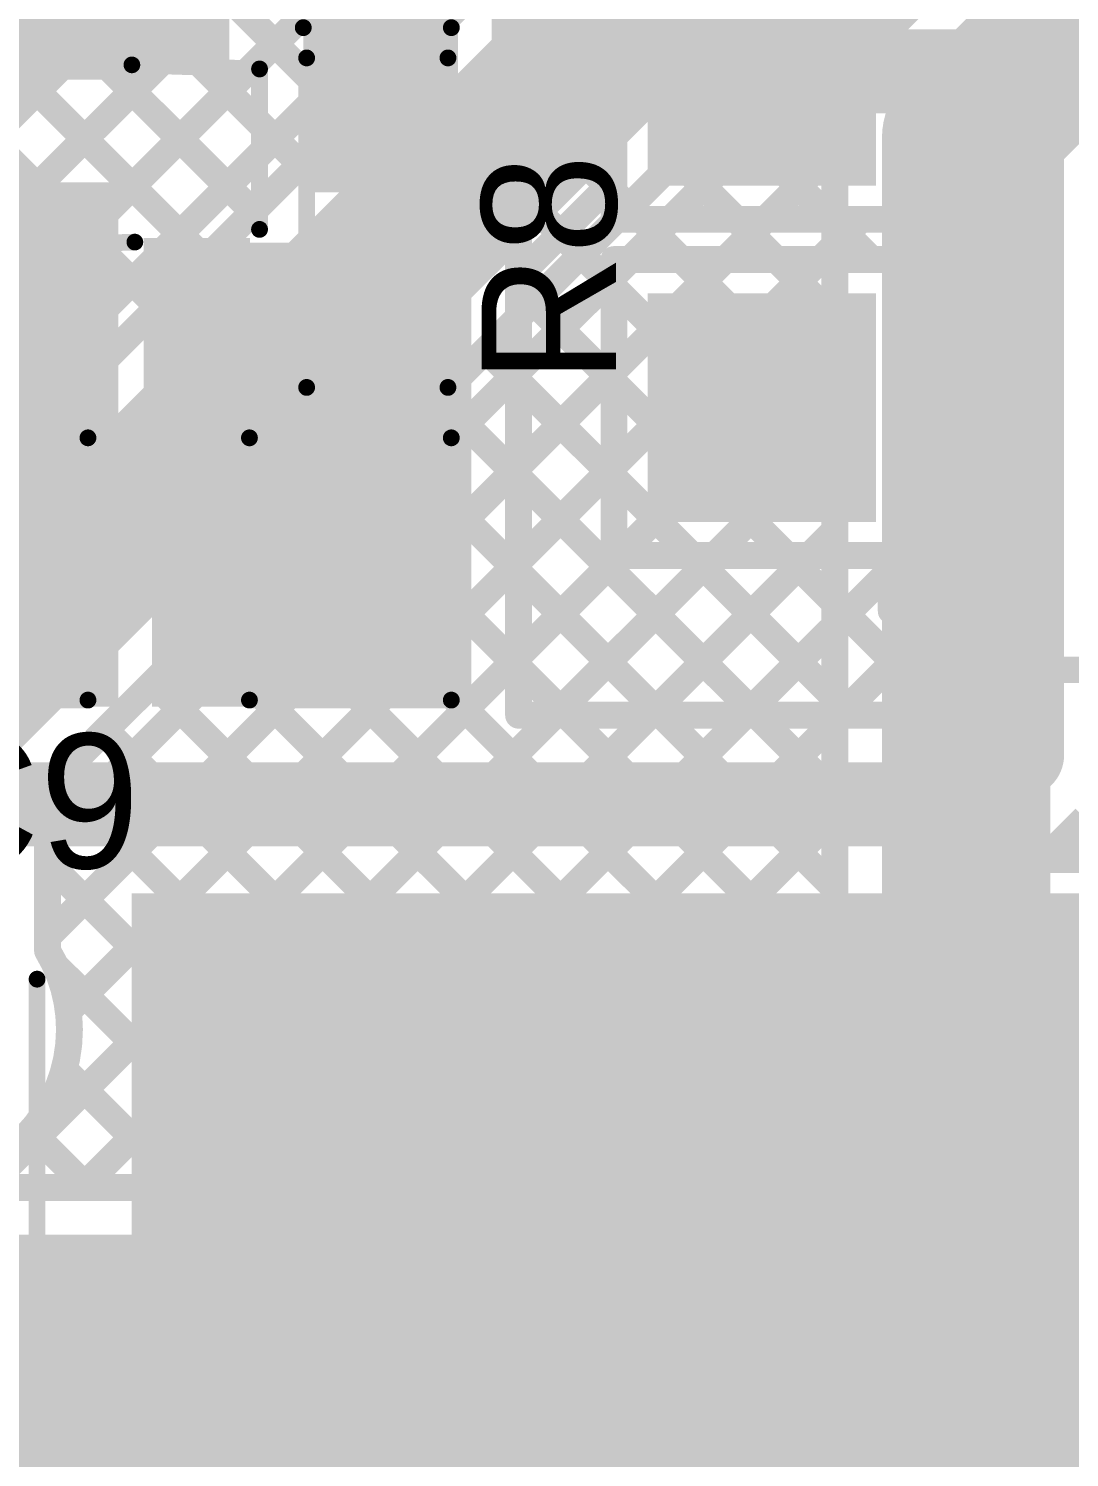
# Model space of a CAD drawing. Header units: millimetres. Extents: x 0.84 to 4.46, y 0.99 to 2.92.
# Drawn here: x 1.9774 to 2.2867, y 1.2907 to 1.7157 of the extents above; entities that cross this region are included whole.
import ezdxf

# ---------------------------------------------------------------- set-up
doc = ezdxf.new("R2010")
doc.units = ezdxf.units.MM
doc.header["$MEASUREMENT"] = 0
for name, color, linetype in [('BottomLayer', 5, 'Continuous'), ('TopLayer', 1, 'Continuous'), ('TopOverlay', 2, 'Continuous'), ('TopPaste', 8, 'Continuous'), ('TopSolder', 216, 'Continuous')]:
    doc.layers.add(name, color=color, linetype=linetype)

# ---------------------------------------------------------------- blocks, each defined once
blk = doc.blocks.new('S______B______10')
at = {"layer": 'TopLayer'}
for points in [[(-0.015, -0.0175), (-0.015, 0.0175), (-0.045, -0.0175), (-0.045, 0.0175)], [(0.045, -0.0175), (0.045, 0.0175), (0.015, -0.0175), (0.015, 0.0175)]]:
    blk.add_solid(points, dxfattribs=at)
at = {"layer": 'TopOverlay', "const_width": 0.005}
for points in [[(-0.05, 0.022), (-0.05, -0.022)], [(-0.05, 0.022), (0.05, 0.022)], [(0.05, 0.022), (0.05, -0.022)], [(-0.05, -0.022), (0.05, -0.022)]]:
    blk.add_lwpolyline(points, dxfattribs=at)
at = {"layer": 'TopOverlay', "const_width": 0.0025}
for points in [[(-0.05125, 0.022, 1), (-0.04875, 0.022, 1)], [(-0.05125, 0.022, 1), (-0.04875, 0.022, 1)], [(0.04875, 0.022, 1), (0.05125, 0.022, 1)], [(0.04875, 0.022, 1), (0.05125, 0.022, 1)], [(-0.05125, -0.022, 1), (-0.04875, -0.022, 1)], [(-0.05125, -0.022, 1), (-0.04875, -0.022, 1)], [(0.04875, -0.022, 1), (0.05125, -0.022, 1)], [(0.04875, -0.022, 1), (0.05125, -0.022, 1)]]:
    blk.add_lwpolyline(points, format="xyb", close=True, dxfattribs=at)
at = {"layer": 'TopPaste'}
for points in [[(-0.015, -0.0175), (-0.015, 0.0175), (-0.045, -0.0175), (-0.045, 0.0175)], [(0.045, -0.0175), (0.045, 0.0175), (0.015, -0.0175), (0.015, 0.0175)]]:
    blk.add_solid(points, dxfattribs=at)
at = {"layer": 'TopSolder'}
for points in [[(-0.011, -0.0215), (-0.011, 0.0215), (-0.049, -0.0215), (-0.049, 0.0215)], [(0.049, -0.0215), (0.049, 0.0215), (0.011, -0.0215), (0.011, 0.0215)]]:
    blk.add_solid(points, dxfattribs=at)
blk = doc.blocks.new('4N25_35M_12')
at = {"layer": 'TopLayer'}
for points in [[(-0.20728, 0.13002), (-0.20728, 0.06998), (-0.14744, 0.13002), (-0.14744, 0.06998)], [(0.14744, 0.13002), (0.14744, 0.06998), (0.20728, 0.13002), (0.20728, 0.06998)], [(-0.20728, 0.03002), (-0.20728, -0.03002), (-0.14744, 0.03002), (-0.14744, -0.03002)], [(0.14744, 0.03002), (0.14744, -0.03002), (0.20728, 0.03002), (0.20728, -0.03002)], [(-0.20728, -0.06998), (-0.20728, -0.13002), (-0.14744, -0.06998), (-0.14744, -0.13002)], [(0.14744, -0.06998), (0.14744, -0.13002), (0.20728, -0.06998), (0.20728, -0.13002)]]:
    blk.add_solid(points, dxfattribs=at)
at = {"layer": 'TopOverlay'}
for points, const_width in [([(-0.13936, 0.16064), (-0.12201, 0.17799)], 0.00701), ([(-0.12201, 0.17799), (0.122, 0.17799)], 0.00787), ([(0.12201, 0.17799), (0.13936, 0.16064)], 0.00701), ([(-0.13936, 0.145), (-0.13936, 0.16064)], 0.00701), ([(0.13936, 0.145), (0.13936, 0.16064)], 0.00701), ([(-0.13936, -0.16064), (-0.13936, -0.145)], 0.00701), ([(0.13936, -0.16064), (0.13936, -0.145)], 0.00701), ([(-0.13936, -0.16064), (-0.12201, -0.17799)], 0.00701), ([(0.12201, -0.17799), (0.13936, -0.16064)], 0.00701), ([(-0.12201, -0.17799), (0.122, -0.17799)], 0.00787)]:
    blk.add_lwpolyline(points, dxfattribs=dict(at, const_width=const_width))
for points, const_width in [([(-0.12398, 0.17799, 1), (-0.12004, 0.17799, 1)], 0.00394), ([(-0.12376, 0.17799, 1), (-0.12026, 0.17799, 1)], 0.0035), ([(0.12003, 0.17799, 1), (0.12397, 0.17799, 1)], 0.00394), ([(0.12026, 0.17799, 1), (0.12376, 0.17799, 1)], 0.0035), ([(-0.166, 0.155, 1), (-0.174, 0.155, 1)], 0.01969), ([(-0.17892, 0.155, 1), (-0.16908, 0.155, 1)], 0.00984), ([(-0.17092, 0.155, 1), (-0.16108, 0.155, 1)], 0.00984), ([(-0.14111, 0.16064, 1), (-0.13761, 0.16064, 1)], 0.0035), ([(-0.14111, 0.16064, 1), (-0.13761, 0.16064, 1)], 0.0035), ([(0.13761, 0.16064, 1), (0.14111, 0.16064, 1)], 0.0035), ([(0.13761, 0.16064, 1), (0.14111, 0.16064, 1)], 0.0035), ([(-0.14111, 0.145, 1), (-0.13761, 0.145, 1)], 0.0035), ([(0.13761, 0.145, 1), (0.14111, 0.145, 1)], 0.0035), ([(-0.14111, -0.145, 1), (-0.13761, -0.145, 1)], 0.0035), ([(0.13761, -0.145, 1), (0.14111, -0.145, 1)], 0.0035), ([(-0.14111, -0.16064, 1), (-0.13761, -0.16064, 1)], 0.0035), ([(-0.14111, -0.16064, 1), (-0.13761, -0.16064, 1)], 0.0035), ([(0.13761, -0.16064, 1), (0.14111, -0.16064, 1)], 0.0035), ([(0.13761, -0.16064, 1), (0.14111, -0.16064, 1)], 0.0035), ([(-0.12398, -0.17799, 1), (-0.12004, -0.17799, 1)], 0.00394), ([(0.12003, -0.17799, 1), (0.12397, -0.17799, 1)], 0.00394), ([(-0.12376, -0.17799, 1), (-0.12026, -0.17799, 1)], 0.0035), ([(0.12026, -0.17799, 1), (0.12376, -0.17799, 1)], 0.0035)]:
    blk.add_lwpolyline(points, format="xyb", close=True, dxfattribs=dict(at, const_width=const_width))
at = {"layer": 'TopPaste'}
for points in [[(-0.20728, 0.13002), (-0.20728, 0.06998), (-0.14744, 0.13002), (-0.14744, 0.06998)], [(0.14744, 0.13002), (0.14744, 0.06998), (0.20728, 0.13002), (0.20728, 0.06998)], [(-0.20728, 0.03002), (-0.20728, -0.03002), (-0.14744, 0.03002), (-0.14744, -0.03002)], [(0.14744, 0.03002), (0.14744, -0.03002), (0.20728, 0.03002), (0.20728, -0.03002)], [(-0.20728, -0.06998), (-0.20728, -0.13002), (-0.14744, -0.06998), (-0.14744, -0.13002)], [(0.14744, -0.06998), (0.14744, -0.13002), (0.20728, -0.06998), (0.20728, -0.13002)]]:
    blk.add_solid(points, dxfattribs=at)
at = {"layer": 'TopSolder'}
for points in [[(-0.21128, 0.13402), (-0.21128, 0.06598), (-0.14344, 0.13402), (-0.14344, 0.06598)], [(0.14344, 0.13402), (0.14344, 0.06598), (0.21128, 0.13402), (0.21128, 0.06598)], [(-0.21128, 0.03402), (-0.21128, -0.03402), (-0.14344, 0.03402), (-0.14344, -0.03402)], [(0.14344, 0.03402), (0.14344, -0.03402), (0.21128, 0.03402), (0.21128, -0.03402)], [(-0.21128, -0.06598), (-0.21128, -0.13402), (-0.14344, -0.06598), (-0.14344, -0.13402)], [(0.14344, -0.06598), (0.14344, -0.13402), (0.21128, -0.06598), (0.21128, -0.13402)]]:
    blk.add_solid(points, dxfattribs=at)
blk = doc.blocks.new('SOT23_3_13')
at = {"layer": 'TopLayer'}
for points in [[(-0.06768, 0.02559), (-0.02556, 0.02559), (-0.06768, 0.04921), (-0.02556, 0.04921)], [(0.02956, -0.01181), (0.07169, -0.01181), (0.02956, 0.01181), (0.07169, 0.01181)], [(-0.06768, -0.04921), (-0.02556, -0.04921), (-0.06768, -0.02559), (-0.02556, -0.02559)]]:
    blk.add_solid(points, dxfattribs=at)
at = {"layer": 'TopOverlay'}
for points, const_width in [([(-0.03084, 0.06, 1), (-0.03716, 0.06, 1)], 0.005), ([(-0.03841, 0.06, 1), (-0.03591, 0.06, 1)], 0.0025), ([(-0.03209, 0.06, 1), (-0.02959, 0.06, 1)], 0.0025), ([(-0.02025, 0.056, 1), (-0.01775, 0.056, 1)], 0.0025), ([(0.02746, 0.056, 1), (0.02996, 0.056, 1)], 0.0025), ([(0.02747, 0.056, 1), (0.02995, 0.056, 1)], 0.00248), ([(-0.02524, 0.019, 1), (-0.02276, 0.019, 1)], 0.00248), ([(0.02869, 0.01806, 1), (0.03117, 0.01806, 1)], 0.00248), ([(-0.02402, -0.01894, 1), (-0.02154, -0.01894, 1)], 0.00248), ([(0.02869, -0.01806, 1), (0.03117, -0.01806, 1)], 0.00248), ([(-0.02025, -0.056, 1), (-0.01775, -0.056, 1)], 0.0025), ([(0.02746, -0.056, 1), (0.02996, -0.056, 1)], 0.0025), ([(0.02747, -0.056, 1), (0.02995, -0.056, 1)], 0.00248)]:
    blk.add_lwpolyline(points, format="xyb", close=True, dxfattribs=dict(at, const_width=const_width))
for points, const_width in [([(-0.019, 0.056), (0.02871, 0.056)], 0.005), ([(0.02871, 0.056), (0.02993, 0.01806)], 0.00496), ([(-0.024, 0.019), (-0.02278, -0.01894)], 0.00496), ([(0.02993, -0.01806), (0.02871, -0.056)], 0.00496), ([(-0.019, -0.056), (0.02871, -0.056)], 0.005)]:
    blk.add_lwpolyline(points, dxfattribs=dict(at, const_width=const_width))
at = {"layer": 'TopPaste'}
for points in [[(-0.06768, 0.02559), (-0.02556, 0.02559), (-0.06768, 0.04921), (-0.02556, 0.04921)], [(0.02956, -0.01181), (0.07169, -0.01181), (0.02956, 0.01181), (0.07169, 0.01181)], [(-0.06768, -0.04921), (-0.02556, -0.04921), (-0.06768, -0.02559), (-0.02556, -0.02559)]]:
    blk.add_solid(points, dxfattribs=at)
at = {"layer": 'TopSolder'}
for points in [[(-0.07168, 0.02159), (-0.02156, 0.02159), (-0.07168, 0.05321), (-0.02156, 0.05321)], [(0.02556, -0.01581), (0.07569, -0.01581), (0.02556, 0.01581), (0.07569, 0.01581)], [(-0.07168, -0.05321), (-0.02156, -0.05321), (-0.07168, -0.02159), (-0.02156, -0.02159)]]:
    blk.add_solid(points, dxfattribs=at)
blk = doc.blocks.new('C__1206_24')
at = {"layer": 'TopLayer'}
for points in [[(-0.08, -0.035), (-0.02, -0.035), (-0.08, 0.035), (-0.02, 0.035)], [(0.02, -0.035), (0.08, -0.035), (0.02, 0.035), (0.08, 0.035)]]:
    blk.add_solid(points, dxfattribs=at)
at = {"layer": 'TopOverlay', "const_width": 0.005}
for points in [[(-0.084, 0.039), (-0.084, -0.039)], [(-0.024, 0.039), (-0.084, 0.039)], [(0.084, 0.039), (0.024, 0.039)], [(0.084, 0.039), (0.084, -0.039)], [(-0.024, -0.039), (-0.084, -0.039)], [(0.084, -0.039), (0.024, -0.039)]]:
    blk.add_lwpolyline(points, dxfattribs=at)
at = {"layer": 'TopOverlay', "const_width": 0.0025}
for points in [[(-0.08525, 0.039, 1), (-0.08275, 0.039, 1)], [(-0.08525, 0.039, 1), (-0.08275, 0.039, 1)], [(-0.02525, 0.039, 1), (-0.02275, 0.039, 1)], [(0.02275, 0.039, 1), (0.02525, 0.039, 1)], [(0.08275, 0.039, 1), (0.08525, 0.039, 1)], [(0.08275, 0.039, 1), (0.08525, 0.039, 1)], [(-0.08525, -0.039, 1), (-0.08275, -0.039, 1)], [(-0.08525, -0.039, 1), (-0.08275, -0.039, 1)], [(-0.02525, -0.039, 1), (-0.02275, -0.039, 1)], [(0.02275, -0.039, 1), (0.02525, -0.039, 1)], [(0.08275, -0.039, 1), (0.08525, -0.039, 1)], [(0.08275, -0.039, 1), (0.08525, -0.039, 1)]]:
    blk.add_lwpolyline(points, format="xyb", close=True, dxfattribs=at)
at = {"layer": 'TopPaste'}
for points in [[(-0.08, -0.035), (-0.02, -0.035), (-0.08, 0.035), (-0.02, 0.035)], [(0.02, -0.035), (0.08, -0.035), (0.02, 0.035), (0.08, 0.035)]]:
    blk.add_solid(points, dxfattribs=at)
at = {"layer": 'TopSolder'}
for points in [[(-0.084, -0.039), (-0.016, -0.039), (-0.084, 0.039), (-0.016, 0.039)], [(0.016, -0.039), (0.084, -0.039), (0.016, 0.039), (0.084, 0.039)]]:
    blk.add_solid(points, dxfattribs=at)
blk = doc.blocks.new('R__0603_42')
at = {"layer": 'TopLayer'}
for points in [[(-0.045, 0.0175), (-0.045, -0.0175), (-0.015, 0.0175), (-0.015, -0.0175)], [(0.015, 0.0175), (0.015, -0.0175), (0.045, 0.0175), (0.045, -0.0175)]]:
    blk.add_solid(points, dxfattribs=at)
at = {"layer": 'TopOverlay', "const_width": 0.005}
for points in [[(-0.049, 0.021), (-0.049, -0.021)], [(-0.049, 0.021), (0.049, 0.021)], [(0.049, 0.021), (0.049, -0.021)], [(-0.049, -0.021), (0.049, -0.021)]]:
    blk.add_lwpolyline(points, dxfattribs=at)
at = {"layer": 'TopOverlay', "const_width": 0.0025}
for points in [[(-0.05025, 0.021, 1), (-0.04775, 0.021, 1)], [(-0.05025, 0.021, 1), (-0.04775, 0.021, 1)], [(0.04775, 0.021, 1), (0.05025, 0.021, 1)], [(0.04775, 0.021, 1), (0.05025, 0.021, 1)], [(-0.05025, -0.021, 1), (-0.04775, -0.021, 1)], [(-0.05025, -0.021, 1), (-0.04775, -0.021, 1)], [(0.04775, -0.021, 1), (0.05025, -0.021, 1)], [(0.04775, -0.021, 1), (0.05025, -0.021, 1)]]:
    blk.add_lwpolyline(points, format="xyb", close=True, dxfattribs=at)
at = {"layer": 'TopPaste'}
for points in [[(-0.045, 0.0175), (-0.045, -0.0175), (-0.015, 0.0175), (-0.015, -0.0175)], [(0.015, 0.0175), (0.015, -0.0175), (0.045, 0.0175), (0.045, -0.0175)]]:
    blk.add_solid(points, dxfattribs=at)
at = {"layer": 'TopSolder'}
for points in [[(-0.049, 0.0215), (-0.049, -0.0215), (-0.011, 0.0215), (-0.011, -0.0215)], [(0.011, 0.0215), (0.011, -0.0215), (0.049, 0.0215), (0.049, -0.0215)]]:
    blk.add_solid(points, dxfattribs=at)
blk = doc.blocks.new('IPB120P04P4L03ATMA2_49')
at = {"layer": 'TopLayer'}
blk.add_solid([(-0.21457, -0.00689), (0.21457, -0.00689), (-0.21457, 0.36713), (0.21457, 0.36713)], dxfattribs=at)
at = {"layer": 'TopOverlay', "const_width": 0.005}
blk.add_lwpolyline([(0.193, -0.039), (-0.193, -0.039)], dxfattribs=at)
at = {"layer": 'TopOverlay', "const_width": 0.0025}
blk.add_lwpolyline([(-0.19425, -0.039, 1), (-0.19175, -0.039, 1)], format="xyb", close=True, dxfattribs=at)
at = {"layer": 'TopPaste'}
blk.add_solid([(-0.21457, -0.00689), (0.21457, -0.00689), (-0.21457, 0.36713), (0.21457, 0.36713)], dxfattribs=at)
at = {"layer": 'TopSolder'}
blk.add_solid([(-0.21857, -0.01089), (0.21857, -0.01089), (-0.21857, 0.37113), (0.21857, 0.37113)], dxfattribs=at)

msp = doc.modelspace()

# ---------------------------------------------------------------- linework, layer by layer
at = {"layer": 'BottomLayer'}
for points, const_width in [([(1.7387, 1.371), (3.10506, 2.73736)], 0.008), ([(1.983, 1.47388), (3.23054, 2.72142)], 0.008), ([(1.944, 1.506), (2.996, 2.558)], 0.05), ([(2.22842, 1.71075), (3.08985, 2.57218)], 0.008), ([(1.91642, 1.53358), (2.95186, 2.56901)], 0.008), ([(2.256, 1.68318), (3.11743, 2.54461)], 0.05), ([(1.983, 1.48985), (3.00701, 2.51386)], 0.008), ([(1.52036, 2.1566), (2.0299, 1.64706)], 0.008), ([(1.54641, 2.15883), (2.04404, 1.6612)], 0.008), ([(1.57469, 2.15883), (2.05819, 1.67534)], 0.008), ([(1.60298, 2.15883), (2.07233, 1.68948)], 0.008), ([(1.63126, 2.15883), (2.08647, 1.70362)], 0.008), ([(1.65954, 2.15883), (2.10061, 1.71777)], 0.008), ([(1.92545, 1.58604), (2.27562, 1.93621)], 0.008), ([(1.88744, 1.63288), (2.18656, 1.932)], 0.008), ([(1.90726, 1.62442), (2.21484, 1.932)], 0.008), ([(1.92028, 1.60915), (2.24313, 1.932)], 0.008), ([(1.83258, 1.81609), (2.01576, 1.63291)], 0.008), ([(1.83025, 1.79013), (2.00162, 1.61877)], 0.008), ([(1.827, 1.7651), (1.98747, 1.60463)], 0.008), ([(2.21234, 1.71918), (2.22486, 1.70666)], 0.008), ([(2.19819, 1.70504), (2.21711, 1.68612)], 0.008), ([(2.256, 1.344), (2.256, 1.68318)], 0.05), ([(2.18405, 1.6909), (2.217, 1.65795)], 0.008), ([(1.983, 1.4456), (2.217, 1.6796)], 0.008), ([(2.217, 1.371), (2.217, 1.68318)], 0.008), ([(2.16991, 1.67675), (2.217, 1.62966)], 0.008), ([(2.15577, 1.66261), (2.217, 1.60138)], 0.008), ([(1.98917, 1.42348), (2.217, 1.65131)], 0.008), ([(2.14162, 1.64847), (2.217, 1.57309)], 0.008), ([(2.12748, 1.63433), (2.217, 1.54481)], 0.008), ([(1.96497, 1.371), (2.217, 1.62303)], 0.008), ([(2.11334, 1.62019), (2.217, 1.51653)], 0.008), ([(2.0992, 1.60604), (2.217, 1.48824)], 0.008), ([(1.99325, 1.371), (2.217, 1.59475)], 0.008), ([(2.08506, 1.5919), (2.217, 1.45996)], 0.008), ([(2.07091, 1.57776), (2.217, 1.43167)], 0.008), ([(2.02154, 1.371), (2.217, 1.56646)], 0.008), ([(2.05677, 1.56362), (2.217, 1.40339)], 0.008), ([(2.04263, 1.54947), (2.217, 1.3751)], 0.008), ([(2.02849, 1.53533), (2.19282, 1.371)], 0.008), ([(2.04982, 1.371), (2.217, 1.53818)], 0.008), ([(2.01435, 1.52119), (2.16454, 1.371)], 0.008), ([(2.07811, 1.371), (2.217, 1.50989)], 0.008), ([(2.0002, 1.50705), (2.13625, 1.371)], 0.008), ([(1.98606, 1.49291), (2.10797, 1.371)], 0.008), ([(1.983, 1.44143), (1.983, 1.48985)], 0.008), ([(2.10639, 1.371), (2.217, 1.48161)], 0.008), ([(1.983, 1.46768), (2.07968, 1.371)], 0.008), ([(2.13468, 1.371), (2.217, 1.45332)], 0.008), ([(1.98529, 1.43711), (2.0514, 1.371)], 0.008), ([(2.16296, 1.371), (2.217, 1.42504)], 0.008), ([(1.98793, 1.40618), (2.02311, 1.371)], 0.008), ([(2.19124, 1.371), (2.217, 1.39676)], 0.008), ([(1.97803, 1.3878), (1.99483, 1.371)], 0.008), ([(1.52295, 1.371), (2.217, 1.371)], 0.008)]:
    msp.add_lwpolyline(points, dxfattribs=dict(at, const_width=const_width))
for points, const_width in [([(2.09861, 1.71777, 1), (2.10261, 1.71777, 1)], 0.004), ([(2.21034, 1.71918, 1), (2.21434, 1.71918, 1)], 0.004), ([(2.22642, 1.71075, 1), (2.23042, 1.71075, 1)], 0.004), ([(2.22642, 1.71075, 1), (2.23042, 1.71075, 1)], 0.004), ([(2.22642, 1.71075, 1), (2.23042, 1.71075, 1)], 0.004), ([(2.19619, 1.70504, 1), (2.20019, 1.70504, 1)], 0.004), ([(2.22286, 1.70666, 1), (2.22686, 1.70666, 1)], 0.004), ([(2.08447, 1.70362, 1), (2.08847, 1.70362, 1)], 0.004), ([(2.2435, 1.68318, 1), (2.2685, 1.68318, 1)], 0.025), ([(2.2435, 1.68318, 1), (2.2685, 1.68318, 1)], 0.025), ([(2.07033, 1.68948, 1), (2.07433, 1.68948, 1)], 0.004), ([(2.18205, 1.6909, 1), (2.18605, 1.6909, 1)], 0.004), ([(2.21511, 1.68612, 1), (2.21911, 1.68612, 1)], 0.004), ([(2.215, 1.68318, 1), (2.219, 1.68318, 1)], 0.004), ([(2.215, 1.68318, 1), (2.219, 1.68318, 1)], 0.004), ([(2.215, 1.68318, 1), (2.219, 1.68318, 1)], 0.004), ([(2.215, 1.6796, 1), (2.219, 1.6796, 1)], 0.004), ([(2.05619, 1.67534, 1), (2.06019, 1.67534, 1)], 0.004), ([(2.16791, 1.67675, 1), (2.17191, 1.67675, 1)], 0.004), ([(2.15377, 1.66261, 1), (2.15777, 1.66261, 1)], 0.004), ([(2.04204, 1.6612, 1), (2.04604, 1.6612, 1)], 0.004), ([(2.215, 1.65795, 1), (2.219, 1.65795, 1)], 0.004), ([(2.215, 1.65131, 1), (2.219, 1.65131, 1)], 0.004), ([(2.0279, 1.64706, 1), (2.0319, 1.64706, 1)], 0.004), ([(2.13962, 1.64847, 1), (2.14362, 1.64847, 1)], 0.004), ([(2.01376, 1.63291, 1), (2.01776, 1.63291, 1)], 0.004), ([(2.12548, 1.63433, 1), (2.12948, 1.63433, 1)], 0.004), ([(2.215, 1.62966, 1), (2.219, 1.62966, 1)], 0.004), ([(2.11134, 1.62019, 1), (2.11534, 1.62019, 1)], 0.004), ([(2.215, 1.62303, 1), (2.219, 1.62303, 1)], 0.004), ([(1.99962, 1.61877, 1), (2.00362, 1.61877, 1)], 0.004), ([(1.98547, 1.60463, 1), (1.98947, 1.60463, 1)], 0.004), ([(2.0972, 1.60604, 1), (2.1012, 1.60604, 1)], 0.004), ([(2.215, 1.60138, 1), (2.219, 1.60138, 1)], 0.004), ([(2.215, 1.59475, 1), (2.219, 1.59475, 1)], 0.004), ([(2.08306, 1.5919, 1), (2.08706, 1.5919, 1)], 0.004), ([(2.06891, 1.57776, 1), (2.07291, 1.57776, 1)], 0.004), ([(2.215, 1.57309, 1), (2.219, 1.57309, 1)], 0.004), ([(2.215, 1.56646, 1), (2.219, 1.56646, 1)], 0.004), ([(2.05477, 1.56362, 1), (2.05877, 1.56362, 1)], 0.004), ([(2.04063, 1.54947, 1), (2.04463, 1.54947, 1)], 0.004), ([(2.215, 1.54481, 1), (2.219, 1.54481, 1)], 0.004), ([(2.02649, 1.53533, 1), (2.03049, 1.53533, 1)], 0.004), ([(2.215, 1.53818, 1), (2.219, 1.53818, 1)], 0.004), ([(2.01234, 1.52119, 1), (2.01634, 1.52119, 1)], 0.004), ([(2.215, 1.51653, 1), (2.219, 1.51653, 1)], 0.004), ([(2.215, 1.50989, 1), (2.219, 1.50989, 1)], 0.004), ([(1.9982, 1.50705, 1), (2.0022, 1.50705, 1)], 0.004), ([(1.98406, 1.49291, 1), (1.98806, 1.49291, 1)], 0.004), ([(1.981, 1.48985, 1), (1.985, 1.48985, 1)], 0.004), ([(1.981, 1.48985, 1), (1.985, 1.48985, 1)], 0.004), ([(2.215, 1.48824, 1), (2.219, 1.48824, 1)], 0.004), ([(2.215, 1.48161, 1), (2.219, 1.48161, 1)], 0.004), ([(1.981, 1.47388, 1), (1.985, 1.47388, 1)], 0.004), ([(1.981, 1.46768, 1), (1.985, 1.46768, 1)], 0.004), ([(2.215, 1.45996, 1), (2.219, 1.45996, 1)], 0.004), ([(2.215, 1.45332, 1), (2.219, 1.45332, 1)], 0.004), ([(1.981, 1.4456, 1), (1.985, 1.4456, 1)], 0.004), ([(1.981, 1.44143, 1), (1.985, 1.44143, 1)], 0.004), ([(1.981, 1.44143, 1), (1.985, 1.44143, 1)], 0.004), ([(1.98329, 1.43711, 1), (1.98729, 1.43711, 1)], 0.004), ([(2.215, 1.43167, 1), (2.219, 1.43167, 1)], 0.004), ([(2.215, 1.42504, 1), (2.219, 1.42504, 1)], 0.004), ([(1.98717, 1.42348, 1), (1.99117, 1.42348, 1)], 0.004), ([(1.9875, 1.418, 1), (1.9915, 1.418, 1)], 0.004), ([(1.9875, 1.418, 1), (1.9915, 1.418, 1)], 0.004), ([(1.98593, 1.40618, 1), (1.98993, 1.40618, 1)], 0.004), ([(2.215, 1.40339, 1), (2.219, 1.40339, 1)], 0.004), ([(2.215, 1.39676, 1), (2.219, 1.39676, 1)], 0.004), ([(1.97603, 1.3878, 1), (1.98003, 1.3878, 1)], 0.004), ([(2.215, 1.3751, 1), (2.219, 1.3751, 1)], 0.004), ([(1.99125, 1.371, 1), (1.99525, 1.371, 1)], 0.004), ([(1.99283, 1.371, 1), (1.99683, 1.371, 1)], 0.004), ([(2.01954, 1.371, 1), (2.02354, 1.371, 1)], 0.004), ([(2.02111, 1.371, 1), (2.02511, 1.371, 1)], 0.004), ([(2.04782, 1.371, 1), (2.05182, 1.371, 1)], 0.004), ([(2.0494, 1.371, 1), (2.0534, 1.371, 1)], 0.004), ([(2.07611, 1.371, 1), (2.08011, 1.371, 1)], 0.004), ([(2.07768, 1.371, 1), (2.08168, 1.371, 1)], 0.004), ([(2.10439, 1.371, 1), (2.10839, 1.371, 1)], 0.004), ([(2.10597, 1.371, 1), (2.10997, 1.371, 1)], 0.004), ([(2.13268, 1.371, 1), (2.13668, 1.371, 1)], 0.004), ([(2.13425, 1.371, 1), (2.13825, 1.371, 1)], 0.004), ([(2.16096, 1.371, 1), (2.16496, 1.371, 1)], 0.004), ([(2.16254, 1.371, 1), (2.16654, 1.371, 1)], 0.004), ([(2.18924, 1.371, 1), (2.19324, 1.371, 1)], 0.004), ([(2.19082, 1.371, 1), (2.19482, 1.371, 1)], 0.004), ([(2.215, 1.371, 1), (2.219, 1.371, 1)], 0.004), ([(2.215, 1.371, 1), (2.219, 1.371, 1)], 0.004), ([(2.2435, 1.344, 1), (2.2685, 1.344, 1)], 0.025)]:
    msp.add_lwpolyline(points, format="xyb", close=True, dxfattribs=dict(at, const_width=const_width))
at = {"layer": 'BottomLayer', "const_width": 0.008}
for points in [[(2.217, 1.68318, -0.198912), (2.22842, 1.71075)], [(2.217, 1.68318, -0.198912), (2.22842, 1.71075)], [(1.9895, 1.418, -1.315002), (1.905, 1.44143)], [(1.983, 1.44143, -0.13607), (1.9895, 1.418)]]:
    msp.add_lwpolyline(points, format="xyb", dxfattribs=at)
at = {"layer": 'BottomLayer'}
msp.add_solid([(2.796, 1.196), (2.796, 1.357), (1.484, 1.196), (1.484, 1.357)], dxfattribs=at)
at = {"layer": 'TopLayer'}
for points, const_width in [([(2.28208, 1.7164), (2.634, 2.06831)], 0.008), ([(2.119, 1.666), (2.119, 1.755)], 0.008), ([(2.15135, 1.65898), (2.15135, 1.74702)], 0.008), ([(2.119, 1.72766), (2.15135, 1.69531)], 0.008), ([(2.119, 1.69474), (2.15135, 1.72709)], 0.008), ([(2.27677, 1.7217), (2.29135, 1.70713)], 0.008), ([(2.19528, 1.703), (2.258, 1.703)], 0.025), ([(2.258, 1.703), (2.27264, 1.68836)], 0.025), ([(2.119, 1.69938), (2.15135, 1.66702)], 0.008), ([(2.119, 1.66645), (2.15135, 1.69881)], 0.008), ([(2.27264, 1.49964), (2.27264, 1.68836)], 0.025), ([(2.2392, 1.6765), (2.24614, 1.6765)], 0.008), ([(2.2392, 1.67351), (2.24219, 1.6765)], 0.008), ([(2.2392, 1.65898), (2.2392, 1.6765)], 0.008), ([(2.24614, 1.5115), (2.24614, 1.6765)], 0.008), ([(2.119, 1.67109), (2.15135, 1.63874)], 0.008), ([(2.123, 1.64217), (2.15135, 1.67052)], 0.008), ([(2.15135, 1.66702), (2.1594, 1.65898)], 0.008), ([(2.119, 1.666), (2.123, 1.666)], 0.008), ([(2.123, 1.5115), (2.123, 1.666)], 0.008), ([(2.2392, 1.66403), (2.24614, 1.65709)], 0.008), ([(2.15135, 1.65898), (2.2392, 1.65898)], 0.008), ([(2.15614, 1.64702), (2.1681, 1.65898)], 0.008), ([(2.1594, 1.65898), (2.17136, 1.64702)], 0.008), ([(2.18442, 1.64702), (2.19638, 1.65898)], 0.008), ([(2.18768, 1.65898), (2.19964, 1.64702)], 0.008), ([(2.21271, 1.64702), (2.22467, 1.65898)], 0.008), ([(2.21597, 1.65898), (2.22793, 1.64702)], 0.008), ([(2.2392, 1.64523), (2.24614, 1.65217)], 0.008), ([(2.15135, 1.64702), (2.2392, 1.64702)], 0.008), ([(2.15135, 1.64224), (2.15614, 1.64702)], 0.008), ([(2.15135, 1.55898), (2.15135, 1.64702)], 0.008), ([(2.2392, 1.55898), (2.2392, 1.64702)], 0.008), ([(2.123, 1.61388), (2.15135, 1.64224)], 0.008), ([(2.123, 1.63881), (2.15135, 1.61046)], 0.008), ([(2.2392, 1.63575), (2.24614, 1.6288)], 0.008), ([(2.2392, 1.61694), (2.24614, 1.62389)], 0.008), ([(2.28881, 1.46857), (2.4455, 1.62526)], 0.008), ([(2.123, 1.5856), (2.15135, 1.61395)], 0.008), ([(2.123, 1.61053), (2.15135, 1.58217)], 0.008), ([(2.2392, 1.60747), (2.24614, 1.60052)], 0.008), ([(2.2392, 1.58866), (2.24614, 1.59561)], 0.008), ([(2.123, 1.55731), (2.15135, 1.58567)], 0.008), ([(2.123, 1.58224), (2.19374, 1.5115)], 0.008), ([(2.2392, 1.57918), (2.24614, 1.57223)], 0.008), ([(2.2392, 1.56037), (2.24614, 1.56732)], 0.008), ([(2.123, 1.52903), (2.15295, 1.55898)], 0.008), ([(2.13375, 1.5115), (2.18123, 1.55898)], 0.008), ([(2.15135, 1.55898), (2.2392, 1.55898)], 0.008), ([(2.16204, 1.5115), (2.20952, 1.55898)], 0.008), ([(2.17455, 1.55898), (2.22203, 1.5115)], 0.008), ([(2.19032, 1.5115), (2.2378, 1.55898)], 0.008), ([(2.20283, 1.55898), (2.24614, 1.51567)], 0.008), ([(2.23111, 1.55898), (2.24614, 1.54395)], 0.008), ([(2.123, 1.55396), (2.16546, 1.5115)], 0.008), ([(2.21861, 1.5115), (2.24614, 1.53904)], 0.008), ([(2.123, 1.52567), (2.13717, 1.5115)], 0.008), ([(2.123, 1.5115), (2.24614, 1.5115)], 0.008), ([(2.258, 1.485), (2.27264, 1.49964)], 0.025), ([(1.845, 1.485), (2.258, 1.485)], 0.025), ([(2.27904, 1.46857), (2.29135, 1.48087)], 0.008), ([(2.28614, 1.47567), (2.29324, 1.46857)], 0.008), ([(2.27904, 1.46857), (2.3914, 1.46857)], 0.008)]:
    msp.add_lwpolyline(points, dxfattribs=dict(at, const_width=const_width))
for points, const_width in [([(2.28008, 1.7164, 1), (2.28408, 1.7164, 1)], 0.004), ([(2.18903, 1.703, 1), (2.20153, 1.703, 1)], 0.0125), ([(2.25175, 1.703, 1), (2.26425, 1.703, 1)], 0.0125), ([(2.25175, 1.703, 1), (2.26425, 1.703, 1)], 0.0125), ([(2.117, 1.69938, 1), (2.121, 1.69938, 1)], 0.004), ([(2.14935, 1.69881, 1), (2.15335, 1.69881, 1)], 0.004), ([(2.26639, 1.68836, 1), (2.27889, 1.68836, 1)], 0.0125), ([(2.26639, 1.68836, 1), (2.27889, 1.68836, 1)], 0.0125), ([(2.117, 1.69474, 1), (2.121, 1.69474, 1)], 0.004), ([(2.14935, 1.69531, 1), (2.15335, 1.69531, 1)], 0.004), ([(2.2372, 1.6765, 1), (2.2412, 1.6765, 1)], 0.004), ([(2.2372, 1.6765, 1), (2.2412, 1.6765, 1)], 0.004), ([(2.24019, 1.6765, 1), (2.24419, 1.6765, 1)], 0.004), ([(2.24414, 1.6765, 1), (2.24814, 1.6765, 1)], 0.004), ([(2.24414, 1.6765, 1), (2.24814, 1.6765, 1)], 0.004), ([(2.117, 1.67109, 1), (2.121, 1.67109, 1)], 0.004), ([(2.14935, 1.67052, 1), (2.15335, 1.67052, 1)], 0.004), ([(2.2372, 1.67351, 1), (2.2412, 1.67351, 1)], 0.004), ([(2.117, 1.66645, 1), (2.121, 1.66645, 1)], 0.004), ([(2.14935, 1.66702, 1), (2.15335, 1.66702, 1)], 0.004), ([(2.14935, 1.66702, 1), (2.15335, 1.66702, 1)], 0.004), ([(2.117, 1.666, 1), (2.121, 1.666, 1)], 0.004), ([(2.117, 1.666, 1), (2.121, 1.666, 1)], 0.004), ([(2.121, 1.666, 1), (2.125, 1.666, 1)], 0.004), ([(2.121, 1.666, 1), (2.125, 1.666, 1)], 0.004), ([(2.2372, 1.66403, 1), (2.2412, 1.66403, 1)], 0.004), ([(2.14935, 1.65898, 1), (2.15335, 1.65898, 1)], 0.004), ([(2.14935, 1.65898, 1), (2.15335, 1.65898, 1)], 0.004), ([(2.1574, 1.65898, 1), (2.1614, 1.65898, 1)], 0.004), ([(2.1574, 1.65898, 1), (2.1614, 1.65898, 1)], 0.004), ([(2.1661, 1.65898, 1), (2.1701, 1.65898, 1)], 0.004), ([(2.18568, 1.65898, 1), (2.18968, 1.65898, 1)], 0.004), ([(2.19438, 1.65898, 1), (2.19838, 1.65898, 1)], 0.004), ([(2.21397, 1.65898, 1), (2.21797, 1.65898, 1)], 0.004), ([(2.22267, 1.65898, 1), (2.22667, 1.65898, 1)], 0.004), ([(2.2372, 1.65898, 1), (2.2412, 1.65898, 1)], 0.004), ([(2.2372, 1.65898, 1), (2.2412, 1.65898, 1)], 0.004), ([(2.24414, 1.65709, 1), (2.24814, 1.65709, 1)], 0.004), ([(2.24414, 1.65217, 1), (2.24814, 1.65217, 1)], 0.004), ([(2.14935, 1.64702, 1), (2.15335, 1.64702, 1)], 0.004), ([(2.14935, 1.64702, 1), (2.15335, 1.64702, 1)], 0.004), ([(2.15414, 1.64702, 1), (2.15814, 1.64702, 1)], 0.004), ([(2.15414, 1.64702, 1), (2.15814, 1.64702, 1)], 0.004), ([(2.16936, 1.64702, 1), (2.17336, 1.64702, 1)], 0.004), ([(2.18242, 1.64702, 1), (2.18642, 1.64702, 1)], 0.004), ([(2.19764, 1.64702, 1), (2.20164, 1.64702, 1)], 0.004), ([(2.21071, 1.64702, 1), (2.21471, 1.64702, 1)], 0.004), ([(2.22593, 1.64702, 1), (2.22993, 1.64702, 1)], 0.004), ([(2.2372, 1.64702, 1), (2.2412, 1.64702, 1)], 0.004), ([(2.2372, 1.64702, 1), (2.2412, 1.64702, 1)], 0.004), ([(2.2372, 1.64523, 1), (2.2412, 1.64523, 1)], 0.004), ([(2.121, 1.64217, 1), (2.125, 1.64217, 1)], 0.004), ([(2.14935, 1.64224, 1), (2.15335, 1.64224, 1)], 0.004), ([(2.14935, 1.64224, 1), (2.15335, 1.64224, 1)], 0.004), ([(2.121, 1.63881, 1), (2.125, 1.63881, 1)], 0.004), ([(2.14935, 1.63874, 1), (2.15335, 1.63874, 1)], 0.004), ([(2.2372, 1.63575, 1), (2.2412, 1.63575, 1)], 0.004), ([(2.24414, 1.6288, 1), (2.24814, 1.6288, 1)], 0.004), ([(2.24414, 1.62389, 1), (2.24814, 1.62389, 1)], 0.004), ([(2.2372, 1.61694, 1), (2.2412, 1.61694, 1)], 0.004), ([(2.121, 1.61388, 1), (2.125, 1.61388, 1)], 0.004), ([(2.14935, 1.61395, 1), (2.15335, 1.61395, 1)], 0.004), ([(2.121, 1.61053, 1), (2.125, 1.61053, 1)], 0.004), ([(2.14935, 1.61046, 1), (2.15335, 1.61046, 1)], 0.004), ([(2.2372, 1.60747, 1), (2.2412, 1.60747, 1)], 0.004), ([(2.24414, 1.60052, 1), (2.24814, 1.60052, 1)], 0.004), ([(2.24414, 1.59561, 1), (2.24814, 1.59561, 1)], 0.004), ([(2.121, 1.5856, 1), (2.125, 1.5856, 1)], 0.004), ([(2.14935, 1.58567, 1), (2.15335, 1.58567, 1)], 0.004), ([(2.2372, 1.58866, 1), (2.2412, 1.58866, 1)], 0.004), ([(2.121, 1.58224, 1), (2.125, 1.58224, 1)], 0.004), ([(2.14935, 1.58217, 1), (2.15335, 1.58217, 1)], 0.004), ([(2.2372, 1.57918, 1), (2.2412, 1.57918, 1)], 0.004), ([(2.24414, 1.57223, 1), (2.24814, 1.57223, 1)], 0.004), ([(2.24414, 1.56732, 1), (2.24814, 1.56732, 1)], 0.004), ([(2.2372, 1.56037, 1), (2.2412, 1.56037, 1)], 0.004), ([(2.121, 1.55731, 1), (2.125, 1.55731, 1)], 0.004), ([(2.14935, 1.55898, 1), (2.15335, 1.55898, 1)], 0.004), ([(2.14935, 1.55898, 1), (2.15335, 1.55898, 1)], 0.004), ([(2.15095, 1.55898, 1), (2.15495, 1.55898, 1)], 0.004), ([(2.17255, 1.55898, 1), (2.17655, 1.55898, 1)], 0.004), ([(2.17923, 1.55898, 1), (2.18323, 1.55898, 1)], 0.004), ([(2.20083, 1.55898, 1), (2.20483, 1.55898, 1)], 0.004), ([(2.20752, 1.55898, 1), (2.21152, 1.55898, 1)], 0.004), ([(2.22911, 1.55898, 1), (2.23311, 1.55898, 1)], 0.004), ([(2.2358, 1.55898, 1), (2.2398, 1.55898, 1)], 0.004), ([(2.2372, 1.55898, 1), (2.2412, 1.55898, 1)], 0.004), ([(2.2372, 1.55898, 1), (2.2412, 1.55898, 1)], 0.004), ([(2.121, 1.55396, 1), (2.125, 1.55396, 1)], 0.004), ([(2.24414, 1.54395, 1), (2.24814, 1.54395, 1)], 0.004), ([(2.24414, 1.53904, 1), (2.24814, 1.53904, 1)], 0.004), ([(2.121, 1.52903, 1), (2.125, 1.52903, 1)], 0.004), ([(2.121, 1.52567, 1), (2.125, 1.52567, 1)], 0.004), ([(2.24414, 1.51567, 1), (2.24814, 1.51567, 1)], 0.004), ([(2.121, 1.5115, 1), (2.125, 1.5115, 1)], 0.004), ([(2.121, 1.5115, 1), (2.125, 1.5115, 1)], 0.004), ([(2.13175, 1.5115, 1), (2.13575, 1.5115, 1)], 0.004), ([(2.13517, 1.5115, 1), (2.13917, 1.5115, 1)], 0.004), ([(2.16004, 1.5115, 1), (2.16404, 1.5115, 1)], 0.004), ([(2.16346, 1.5115, 1), (2.16746, 1.5115, 1)], 0.004), ([(2.18832, 1.5115, 1), (2.19232, 1.5115, 1)], 0.004), ([(2.19174, 1.5115, 1), (2.19574, 1.5115, 1)], 0.004), ([(2.21661, 1.5115, 1), (2.22061, 1.5115, 1)], 0.004), ([(2.22003, 1.5115, 1), (2.22403, 1.5115, 1)], 0.004), ([(2.24414, 1.5115, 1), (2.24814, 1.5115, 1)], 0.004), ([(2.24414, 1.5115, 1), (2.24814, 1.5115, 1)], 0.004), ([(2.26639, 1.49964, 1), (2.27889, 1.49964, 1)], 0.0125), ([(2.26639, 1.49964, 1), (2.27889, 1.49964, 1)], 0.0125), ([(2.25175, 1.485, 1), (2.26425, 1.485, 1)], 0.0125), ([(2.25175, 1.485, 1), (2.26425, 1.485, 1)], 0.0125), ([(2.28414, 1.47567, 1), (2.28814, 1.47567, 1)], 0.004), ([(2.27704, 1.46857, 1), (2.28104, 1.46857, 1)], 0.004), ([(2.27704, 1.46857, 1), (2.28104, 1.46857, 1)], 0.004), ([(2.28681, 1.46857, 1), (2.29081, 1.46857, 1)], 0.004)]:
    msp.add_lwpolyline(points, format="xyb", close=True, dxfattribs=dict(at, const_width=const_width))
for points in [[(1.84, 1.70371), (2.037, 1.70371), (1.84, 1.777), (2.037, 1.777)], [(2.059, 1.667), (2.105, 1.667), (2.059, 1.756), (2.105, 1.756)], [(1.843, 1.514), (2.004, 1.514), (1.843, 1.67), (2.004, 1.67)], [(2.014, 1.514), (2.109, 1.514), (2.014, 1.652), (2.109, 1.652)], [(2.008, 1.015), (2.447, 1.015), (2.008, 1.453), (2.447, 1.453)]]:
    msp.add_solid(points, dxfattribs=at)

# ---------------------------------------------------------------- block references
for name, p, rotation in [('4N25_35M_12', (2.37264, 1.703), 360), ('S______B______10', (2.081, 1.766), 90), ('SOT23_3_13', (1.99, 1.675), 90), ('R__0603_42', (2.081, 1.658), 90), ('C__1206_24', (2.019, 1.555), 180), ('IPB120P04P4L03ATMA2_49', (2.01888, 1.24), 270)]:
    msp.add_blockref(name, p, dxfattribs=dict(rotation=rotation))

# ---------------------------------------------------------------- texts
at = {"layer": 'TopOverlay'}
msp.add_text('R8', height=0.04, rotation=90, dxfattribs=at).set_placement((2.152, 1.61))
msp.add_text('C9', height=0.04, dxfattribs=at).set_placement((1.942, 1.466))

doc.saveas('drawing.dxf')
